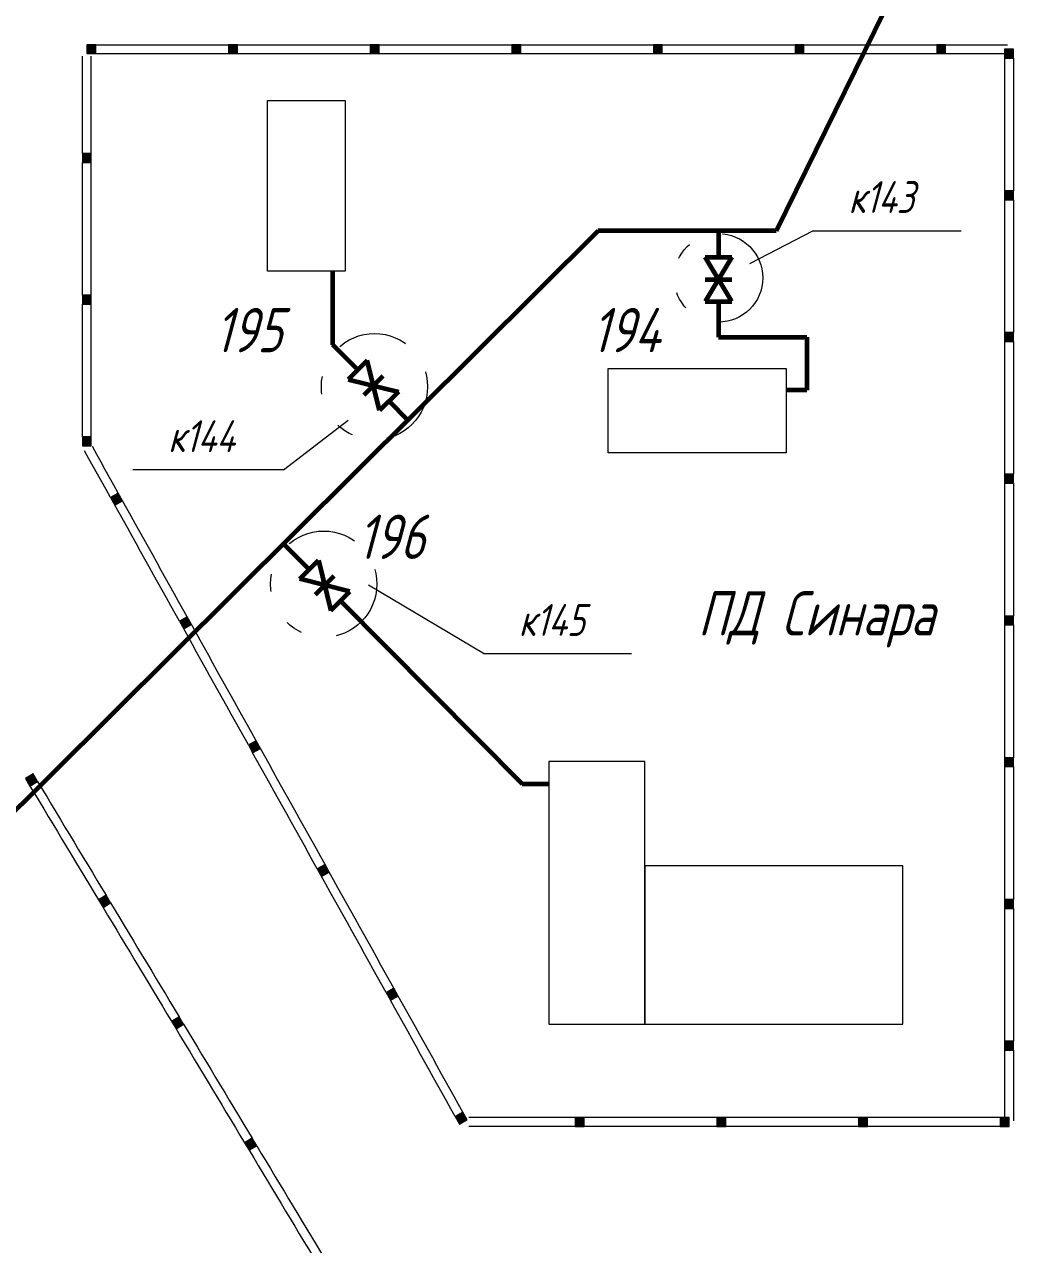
# Model space of a CAD drawing. Header units: millimetres. Extents: x 0 to 841, y 0 to 594.
# Drawn here: x 372 to 428.6, y 151.2 to 220.1 of the extents above; entities that cross this region are included whole.
import ezdxf

# ---------------------------------------------------------------- set-up
doc = ezdxf.new("R2010")
doc.units = ezdxf.units.MM
for name, pattern in [('K5LT32769', [0]), ('K5LT_BASIC', [0]), ('K5LT_CHAIN_LINE_WITH_2_POINTS', [12, 4, -2, 1, -2, 1, -2]), ('K5LT_THIN', [0])]:
    doc.linetypes.add(name, pattern=pattern)
doc.styles.add('KTEXTSTYLE', font='GOST_AU.SHX', dxfattribs={"width": 0.96, "height": 5})

# ---------------------------------------------------------------- blocks, each defined once
blk = doc.blocks.new('U53')
for points in [[(372.719, 177.333), (372.461, 177.761), (372.032, 177.503), (372.29, 177.075)], [(376.844, 170.478), (376.586, 170.906), (376.157, 170.649), (376.415, 170.22)], [(380.968, 163.623), (380.711, 164.052), (380.282, 163.794), (380.54, 163.366)], [(385.093, 156.769), (384.835, 157.197), (384.407, 156.939), (384.665, 156.511)], [(389.218, 149.914), (388.96, 150.343), (388.532, 150.085), (388.79, 149.656)]]:
    blk.add_hatch(color=7).paths.add_polyline_path(points)
at = {"color": 7, "linetype": 'K5LT32769', "lineweight": 18}
for p, q in [((372.461, 177.761), (372.032, 177.503)), ((372.719, 177.333), (372.461, 177.761)), ((372.032, 177.503), (372.29, 177.075)), ((372.29, 177.075), (372.719, 177.333)), ((372.29, 177.075), (372.548, 176.646)), ((372.719, 177.333), (372.976, 176.904)), ((372.548, 176.646), (372.806, 176.218)), ((372.976, 176.904), (373.234, 176.476)), ((373.234, 176.476), (373.492, 176.047)), ((372.806, 176.218), (373.064, 175.79)), ((373.064, 175.79), (373.321, 175.361)), ((373.492, 176.047), (373.75, 175.619)), ((373.321, 175.361), (373.579, 174.933)), ((373.75, 175.619), (374.008, 175.191)), ((374.008, 175.191), (374.265, 174.762)), ((373.579, 174.933), (373.837, 174.504)), ((373.837, 174.504), (374.095, 174.076)), ((374.265, 174.762), (374.523, 174.334)), ((374.523, 174.334), (374.781, 173.905)), ((374.095, 174.076), (374.353, 173.648)), ((374.353, 173.648), (374.61, 173.219)), ((374.781, 173.905), (375.039, 173.477)), ((374.61, 173.219), (374.868, 172.791)), ((375.039, 173.477), (375.297, 173.049)), ((375.297, 173.049), (375.555, 172.62)), ((374.868, 172.791), (375.126, 172.362)), ((375.126, 172.362), (375.384, 171.934)), ((375.555, 172.62), (375.812, 172.192)), ((375.384, 171.934), (375.642, 171.505)), ((375.812, 172.192), (376.07, 171.763)), ((376.07, 171.763), (376.328, 171.335)), ((375.642, 171.505), (375.9, 171.077)), ((375.9, 171.077), (376.157, 170.649)), ((376.586, 170.906), (376.157, 170.649)), ((376.328, 171.335), (376.586, 170.906)), ((376.844, 170.478), (376.586, 170.906)), ((376.157, 170.649), (376.415, 170.22)), ((376.415, 170.22), (376.844, 170.478)), ((376.415, 170.22), (376.673, 169.792)), ((376.844, 170.478), (377.101, 170.05)), ((376.673, 169.792), (376.931, 169.363)), ((377.101, 170.05), (377.359, 169.621)), ((377.359, 169.621), (377.617, 169.193)), ((376.931, 169.363), (377.189, 168.935)), ((377.189, 168.935), (377.446, 168.507)), ((377.617, 169.193), (377.875, 168.764)), ((377.875, 168.764), (378.133, 168.336)), ((377.446, 168.507), (377.704, 168.078)), ((377.704, 168.078), (377.962, 167.65)), ((378.133, 168.336), (378.39, 167.908)), ((377.962, 167.65), (378.22, 167.221)), ((378.39, 167.908), (378.648, 167.479)), ((378.648, 167.479), (378.906, 167.051)), ((378.22, 167.221), (378.478, 166.793)), ((378.478, 166.793), (378.735, 166.365)), ((378.906, 167.051), (379.164, 166.622)), ((378.735, 166.365), (378.993, 165.936)), ((379.164, 166.622), (379.422, 166.194)), ((379.422, 166.194), (379.679, 165.766)), ((378.993, 165.936), (379.251, 165.508)), ((379.251, 165.508), (379.509, 165.079)), ((379.679, 165.766), (379.937, 165.337)), ((379.937, 165.337), (380.195, 164.909)), ((379.509, 165.079), (379.767, 164.651)), ((379.767, 164.651), (380.024, 164.222)), ((380.195, 164.909), (380.453, 164.48)), ((380.024, 164.222), (380.282, 163.794)), ((380.711, 164.052), (380.282, 163.794)), ((380.453, 164.48), (380.711, 164.052)), ((380.968, 163.623), (380.711, 164.052)), ((380.282, 163.794), (380.54, 163.366)), ((380.54, 163.366), (380.968, 163.623)), ((380.54, 163.366), (380.798, 162.937)), ((380.968, 163.623), (381.226, 163.195)), ((380.798, 162.937), (381.056, 162.509)), ((381.226, 163.195), (381.484, 162.767)), ((381.484, 162.767), (381.742, 162.338)), ((381.056, 162.509), (381.313, 162.08)), ((381.313, 162.08), (381.571, 161.652)), ((381.742, 162.338), (382, 161.91)), ((382, 161.91), (382.257, 161.481)), ((381.571, 161.652), (381.829, 161.224)), ((381.829, 161.224), (382.087, 160.795)), ((382.257, 161.481), (382.515, 161.053)), ((382.087, 160.795), (382.345, 160.367)), ((382.515, 161.053), (382.773, 160.625)), ((382.773, 160.625), (383.031, 160.196)), ((382.345, 160.367), (382.602, 159.938)), ((382.602, 159.938), (382.86, 159.51)), ((383.031, 160.196), (383.289, 159.768)), ((382.86, 159.51), (383.118, 159.082)), ((383.289, 159.768), (383.546, 159.339)), ((383.546, 159.339), (383.804, 158.911)), ((383.118, 159.082), (383.376, 158.653)), ((383.376, 158.653), (383.634, 158.225)), ((383.804, 158.911), (384.062, 158.483)), ((384.062, 158.483), (384.32, 158.054)), ((383.634, 158.225), (383.891, 157.796)), ((383.891, 157.796), (384.149, 157.368)), ((384.32, 158.054), (384.578, 157.626)), ((384.149, 157.368), (384.407, 156.939)), ((384.835, 157.197), (384.407, 156.939)), ((384.578, 157.626), (384.835, 157.197)), ((385.093, 156.769), (384.835, 157.197)), ((384.407, 156.939), (384.665, 156.511)), ((384.665, 156.511), (385.093, 156.769)), ((384.665, 156.511), (384.923, 156.083)), ((385.093, 156.769), (385.351, 156.34)), ((384.923, 156.083), (385.18, 155.654)), ((385.351, 156.34), (385.609, 155.912)), ((385.609, 155.912), (385.867, 155.484)), ((385.18, 155.654), (385.438, 155.226)), ((385.438, 155.226), (385.696, 154.797)), ((385.867, 155.484), (386.124, 155.055)), ((386.124, 155.055), (386.382, 154.627)), ((385.696, 154.797), (385.954, 154.369)), ((385.954, 154.369), (386.212, 153.941)), ((386.382, 154.627), (386.64, 154.198)), ((386.212, 153.941), (386.469, 153.512)), ((386.64, 154.198), (386.898, 153.77)), ((386.898, 153.77), (387.156, 153.342)), ((386.469, 153.512), (386.727, 153.084)), ((386.727, 153.084), (386.985, 152.655)), ((387.156, 153.342), (387.413, 152.913)), ((386.985, 152.655), (387.243, 152.227)), ((387.243, 152.227), (387.501, 151.799)), ((387.413, 152.913), (387.671, 152.485)), ((387.671, 152.485), (387.929, 152.056)), ((387.501, 151.799), (387.758, 151.37)), ((387.929, 152.056), (388.187, 151.628)), ((388.187, 151.628), (388.445, 151.199)), ((387.758, 151.37), (388.016, 150.942)), ((388.016, 150.942), (388.274, 150.513)), ((388.445, 151.199), (388.702, 150.771)), ((388.274, 150.513), (388.532, 150.085)), ((388.96, 150.343), (388.532, 150.085)), ((388.702, 150.771), (388.96, 150.343)), ((389.218, 149.914), (388.96, 150.343)), ((388.532, 150.085), (388.79, 149.656)), ((388.79, 149.656), (389.218, 149.914)), ((388.79, 149.656), (389.047, 149.228)), ((389.218, 149.914), (389.476, 149.486)), ((389.476, 149.486), (389.734, 149.057)), ((389.047, 149.228), (389.305, 148.8)), ((389.305, 148.8), (389.563, 148.371)), ((389.734, 149.057), (389.992, 148.629)), ((389.563, 148.371), (389.821, 147.943)), ((389.992, 148.629), (390.249, 148.201)), ((390.249, 148.201), (390.507, 147.772)), ((389.821, 147.943), (390.079, 147.514)), ((390.079, 147.514), (390.337, 147.086)), ((390.507, 147.772), (390.765, 147.344)), ((390.337, 147.086), (390.594, 146.658)), ((390.765, 147.344), (391.023, 146.915)), ((391.023, 146.915), (391.281, 146.487)), ((390.594, 146.658), (390.852, 146.229)), ((390.852, 146.229), (391.11, 145.801)), ((391.281, 146.487), (391.538, 146.059)), ((391.538, 146.059), (391.796, 145.63)), ((391.11, 145.801), (391.368, 145.372)), ((391.368, 145.372), (391.626, 144.944)), ((391.796, 145.63), (392.054, 145.202)), ((391.626, 144.944), (391.883, 144.515)), ((392.054, 145.202), (392.312, 144.773)), ((392.312, 144.773), (392.57, 144.345)), ((391.883, 144.515), (392.141, 144.087))]:
    blk.add_line(p, q, dxfattribs=at)
blk = doc.blocks.new('U77')
for points in [[(377.517, 193.178), (377.274, 193.615), (376.837, 193.371), (377.081, 192.934)], [(381.41, 186.189), (381.167, 186.625), (380.73, 186.382), (380.973, 185.945)], [(385.302, 179.199), (385.059, 179.636), (384.622, 179.393), (384.866, 178.956)], [(389.195, 172.21), (388.952, 172.647), (388.515, 172.404), (388.758, 171.967)], [(393.087, 165.221), (392.844, 165.658), (392.407, 165.415), (392.651, 164.978)], [(396.98, 158.232), (396.737, 158.669), (396.3, 158.425), (396.543, 157.989)]]:
    blk.add_hatch(color=7).paths.add_polyline_path(points)
at = {"color": 7, "linetype": 'K5LT32769', "lineweight": 18}
for p, q in [((375.621, 195.555), (375.378, 195.992)), ((376.058, 195.799), (375.814, 196.235)), ((376.301, 195.362), (376.058, 195.799)), ((375.864, 195.119), (375.621, 195.555)), ((376.107, 194.682), (375.864, 195.119)), ((376.544, 194.925), (376.301, 195.362)), ((376.351, 194.245), (376.107, 194.682)), ((376.594, 193.808), (376.351, 194.245)), ((376.788, 194.488), (376.544, 194.925)), ((377.031, 194.051), (376.788, 194.488)), ((376.837, 193.371), (376.594, 193.808)), ((377.274, 193.615), (376.837, 193.371)), ((377.274, 193.615), (377.031, 194.051)), ((377.517, 193.178), (377.274, 193.615)), ((376.837, 193.371), (377.081, 192.934)), ((377.081, 192.934), (377.517, 193.178)), ((377.324, 192.498), (377.081, 192.934)), ((377.761, 192.741), (377.517, 193.178)), ((377.567, 192.061), (377.324, 192.498)), ((378.004, 192.304), (377.761, 192.741)), ((378.247, 191.867), (378.004, 192.304)), ((377.81, 191.624), (377.567, 192.061)), ((378.054, 191.187), (377.81, 191.624)), ((378.491, 191.43), (378.247, 191.867)), ((378.297, 190.75), (378.054, 191.187)), ((378.734, 190.994), (378.491, 191.43)), ((378.977, 190.557), (378.734, 190.994)), ((378.54, 190.314), (378.297, 190.75)), ((378.784, 189.877), (378.54, 190.314)), ((379.22, 190.12), (378.977, 190.557)), ((379.464, 189.683), (379.22, 190.12)), ((379.027, 189.44), (378.784, 189.877)), ((379.27, 189.003), (379.027, 189.44)), ((379.707, 189.246), (379.464, 189.683)), ((379.513, 188.566), (379.27, 189.003)), ((379.95, 188.81), (379.707, 189.246)), ((380.193, 188.373), (379.95, 188.81)), ((379.757, 188.129), (379.513, 188.566)), ((380, 187.693), (379.757, 188.129)), ((380.437, 187.936), (380.193, 188.373)), ((380.243, 187.256), (380, 187.693)), ((380.68, 187.499), (380.437, 187.936)), ((380.923, 187.062), (380.68, 187.499)), ((380.487, 186.819), (380.243, 187.256)), ((380.73, 186.382), (380.487, 186.819)), ((381.167, 186.625), (380.923, 187.062)), ((381.167, 186.625), (380.73, 186.382)), ((380.73, 186.382), (380.973, 185.945)), ((380.973, 185.945), (381.41, 186.189)), ((381.41, 186.189), (381.167, 186.625)), ((381.653, 185.752), (381.41, 186.189)), ((381.216, 185.508), (380.973, 185.945)), ((381.46, 185.072), (381.216, 185.508)), ((381.896, 185.315), (381.653, 185.752)), ((382.14, 184.878), (381.896, 185.315)), ((381.703, 184.635), (381.46, 185.072)), ((381.946, 184.198), (381.703, 184.635)), ((382.383, 184.441), (382.14, 184.878)), ((382.189, 183.761), (381.946, 184.198)), ((382.626, 184.004), (382.383, 184.441)), ((382.87, 183.568), (382.626, 184.004)), ((382.433, 183.324), (382.189, 183.761)), ((382.676, 182.888), (382.433, 183.324)), ((383.113, 183.131), (382.87, 183.568)), ((382.919, 182.451), (382.676, 182.888)), ((383.356, 182.694), (383.113, 183.131)), ((383.599, 182.257), (383.356, 182.694)), ((383.163, 182.014), (382.919, 182.451)), ((383.406, 181.577), (383.163, 182.014)), ((383.843, 181.82), (383.599, 182.257)), ((383.649, 181.14), (383.406, 181.577)), ((384.086, 181.384), (383.843, 181.82)), ((384.329, 180.947), (384.086, 181.384)), ((383.892, 180.703), (383.649, 181.14)), ((384.136, 180.267), (383.892, 180.703)), ((384.573, 180.51), (384.329, 180.947)), ((384.816, 180.073), (384.573, 180.51)), ((384.379, 179.83), (384.136, 180.267)), ((384.622, 179.393), (384.379, 179.83)), ((385.059, 179.636), (384.816, 180.073)), ((385.059, 179.636), (384.622, 179.393)), ((384.622, 179.393), (384.866, 178.956)), ((384.866, 178.956), (385.302, 179.199)), ((385.302, 179.199), (385.059, 179.636)), ((385.546, 178.763), (385.302, 179.199)), ((385.109, 178.519), (384.866, 178.956)), ((385.352, 178.082), (385.109, 178.519)), ((385.789, 178.326), (385.546, 178.763)), ((385.595, 177.646), (385.352, 178.082)), ((386.032, 177.889), (385.789, 178.326)), ((386.276, 177.452), (386.032, 177.889)), ((385.839, 177.209), (385.595, 177.646)), ((386.082, 176.772), (385.839, 177.209)), ((386.519, 177.015), (386.276, 177.452)), ((386.325, 176.335), (386.082, 176.772)), ((386.569, 175.898), (386.325, 176.335)), ((386.762, 176.578), (386.519, 177.015)), ((387.005, 176.142), (386.762, 176.578)), ((386.812, 175.462), (386.569, 175.898)), ((387.249, 175.705), (387.005, 176.142)), ((387.492, 175.268), (387.249, 175.705)), ((387.055, 175.025), (386.812, 175.462)), ((387.298, 174.588), (387.055, 175.025)), ((387.735, 174.831), (387.492, 175.268)), ((387.542, 174.151), (387.298, 174.588)), ((387.979, 174.394), (387.735, 174.831)), ((388.222, 173.958), (387.979, 174.394)), ((387.785, 173.714), (387.542, 174.151)), ((388.028, 173.277), (387.785, 173.714)), ((388.465, 173.521), (388.222, 173.958)), ((388.272, 172.841), (388.028, 173.277)), ((388.708, 173.084), (388.465, 173.521)), ((388.952, 172.647), (388.708, 173.084)), ((388.515, 172.404), (388.272, 172.841)), ((388.952, 172.647), (388.515, 172.404)), ((388.515, 172.404), (388.758, 171.967)), ((388.758, 171.967), (389.195, 172.21)), ((389.195, 172.21), (388.952, 172.647)), ((389.438, 171.773), (389.195, 172.21)), ((389.001, 171.53), (388.758, 171.967)), ((389.245, 171.093), (389.001, 171.53)), ((389.682, 171.337), (389.438, 171.773)), ((389.488, 170.657), (389.245, 171.093)), ((389.925, 170.9), (389.682, 171.337)), ((390.168, 170.463), (389.925, 170.9)), ((389.731, 170.22), (389.488, 170.657)), ((389.975, 169.783), (389.731, 170.22)), ((390.411, 170.026), (390.168, 170.463)), ((390.218, 169.346), (389.975, 169.783)), ((390.655, 169.589), (390.411, 170.026)), ((390.898, 169.153), (390.655, 169.589)), ((390.461, 168.909), (390.218, 169.346)), ((390.704, 168.472), (390.461, 168.909)), ((391.141, 168.716), (390.898, 169.153)), ((390.948, 168.036), (390.704, 168.472)), ((391.384, 168.279), (391.141, 168.716)), ((391.628, 167.842), (391.384, 168.279)), ((391.191, 167.599), (390.948, 168.036)), ((391.434, 167.162), (391.191, 167.599)), ((391.871, 167.405), (391.628, 167.842)), ((392.114, 166.968), (391.871, 167.405)), ((391.678, 166.725), (391.434, 167.162)), ((391.921, 166.288), (391.678, 166.725)), ((392.358, 166.532), (392.114, 166.968)), ((392.164, 165.851), (391.921, 166.288)), ((392.601, 166.095), (392.358, 166.532)), ((392.844, 165.658), (392.601, 166.095)), ((392.407, 165.415), (392.164, 165.851)), ((392.844, 165.658), (392.407, 165.415)), ((392.407, 165.415), (392.651, 164.978)), ((393.087, 165.221), (392.844, 165.658)), ((392.651, 164.978), (393.087, 165.221)), ((392.894, 164.541), (392.651, 164.978)), ((393.331, 164.784), (393.087, 165.221)), ((393.574, 164.347), (393.331, 164.784)), ((393.137, 164.104), (392.894, 164.541)), ((393.38, 163.667), (393.137, 164.104)), ((393.817, 163.911), (393.574, 164.347)), ((393.624, 163.231), (393.38, 163.667)), ((394.061, 163.474), (393.817, 163.911)), ((394.304, 163.037), (394.061, 163.474)), ((393.867, 162.794), (393.624, 163.231)), ((394.11, 162.357), (393.867, 162.794)), ((394.547, 162.6), (394.304, 163.037)), ((394.79, 162.163), (394.547, 162.6)), ((394.354, 161.92), (394.11, 162.357)), ((394.597, 161.483), (394.354, 161.92)), ((395.034, 161.727), (394.79, 162.163)), ((394.84, 161.046), (394.597, 161.483)), ((395.277, 161.29), (395.034, 161.727)), ((395.52, 160.853), (395.277, 161.29)), ((395.083, 160.61), (394.84, 161.046)), ((395.327, 160.173), (395.083, 160.61)), ((395.764, 160.416), (395.52, 160.853)), ((395.57, 159.736), (395.327, 160.173)), ((396.007, 159.979), (395.764, 160.416)), ((396.25, 159.542), (396.007, 159.979)), ((395.813, 159.299), (395.57, 159.736)), ((396.057, 158.862), (395.813, 159.299)), ((396.493, 159.106), (396.25, 159.542)), ((396.3, 158.425), (396.057, 158.862)), ((396.737, 158.669), (396.3, 158.425)), ((396.737, 158.669), (396.493, 159.106)), ((396.98, 158.232), (396.737, 158.669)), ((396.3, 158.425), (396.543, 157.989)), ((396.543, 157.989), (396.98, 158.232))]:
    blk.add_line(p, q, dxfattribs=at)
blk = doc.blocks.new('U78')
for points in [[(375.753, 212.281), (375.753, 212.781), (375.253, 212.781), (375.253, 212.281)], [(375.753, 204.281), (375.753, 204.781), (375.253, 204.781), (375.253, 204.281)], [(375.753, 196.281), (375.753, 196.781), (375.253, 196.781), (375.253, 196.281)]]:
    blk.add_hatch(color=7).paths.add_polyline_path(points)
at = {"color": 7, "linetype": 'K5LT32769', "lineweight": 18}
for p, q in [((375.253, 217.781), (375.253, 218.281)), ((375.253, 217.281), (375.253, 217.781)), ((375.753, 217.781), (375.753, 218.281)), ((375.753, 217.281), (375.753, 217.781)), ((375.253, 216.781), (375.253, 217.281)), ((375.753, 216.781), (375.753, 217.281)), ((375.253, 216.281), (375.253, 216.781)), ((375.753, 216.281), (375.753, 216.781)), ((375.253, 215.781), (375.253, 216.281)), ((375.253, 215.281), (375.253, 215.781)), ((375.753, 215.781), (375.753, 216.281)), ((375.753, 215.281), (375.753, 215.781)), ((375.253, 214.781), (375.253, 215.281)), ((375.753, 214.781), (375.753, 215.281)), ((375.253, 214.281), (375.253, 214.781)), ((375.253, 213.781), (375.253, 214.281)), ((375.753, 214.281), (375.753, 214.781)), ((375.753, 213.781), (375.753, 214.281)), ((375.253, 213.281), (375.253, 213.781)), ((375.753, 213.281), (375.753, 213.781)), ((375.253, 212.781), (375.253, 213.281)), ((375.753, 212.781), (375.753, 213.281)), ((375.753, 212.781), (375.253, 212.781)), ((375.253, 212.781), (375.253, 212.281)), ((375.253, 211.781), (375.253, 212.281)), ((375.253, 212.281), (375.753, 212.281)), ((375.753, 212.281), (375.753, 212.781)), ((375.753, 211.781), (375.753, 212.281)), ((375.253, 211.281), (375.253, 211.781)), ((375.753, 211.281), (375.753, 211.781)), ((375.253, 210.781), (375.253, 211.281)), ((375.253, 210.281), (375.253, 210.781)), ((375.753, 210.781), (375.753, 211.281)), ((375.753, 210.281), (375.753, 210.781)), ((375.253, 209.781), (375.253, 210.281)), ((375.753, 209.781), (375.753, 210.281)), ((375.253, 209.281), (375.253, 209.781)), ((375.753, 209.281), (375.753, 209.781)), ((375.253, 208.781), (375.253, 209.281)), ((375.253, 208.281), (375.253, 208.781)), ((375.753, 208.781), (375.753, 209.281)), ((375.753, 208.281), (375.753, 208.781)), ((375.253, 207.781), (375.253, 208.281)), ((375.753, 207.781), (375.753, 208.281)), ((375.253, 207.281), (375.253, 207.781)), ((375.753, 207.281), (375.753, 207.781)), ((375.253, 206.781), (375.253, 207.281)), ((375.253, 206.281), (375.253, 206.781)), ((375.753, 206.781), (375.753, 207.281)), ((375.753, 206.281), (375.753, 206.781)), ((375.253, 205.781), (375.253, 206.281)), ((375.753, 205.781), (375.753, 206.281)), ((375.253, 205.281), (375.253, 205.781)), ((375.253, 204.781), (375.253, 205.281)), ((375.753, 205.281), (375.753, 205.781)), ((375.753, 204.781), (375.753, 205.281)), ((375.753, 204.781), (375.253, 204.781)), ((375.253, 204.781), (375.253, 204.281)), ((375.753, 204.281), (375.753, 204.781)), ((375.253, 203.781), (375.253, 204.281)), ((375.253, 204.281), (375.753, 204.281)), ((375.753, 203.781), (375.753, 204.281)), ((375.253, 203.281), (375.253, 203.781)), ((375.253, 202.781), (375.253, 203.281)), ((375.753, 203.281), (375.753, 203.781)), ((375.753, 202.781), (375.753, 203.281)), ((375.253, 202.281), (375.253, 202.781)), ((375.753, 202.281), (375.753, 202.781)), ((375.253, 201.781), (375.253, 202.281)), ((375.753, 201.781), (375.753, 202.281)), ((375.253, 201.281), (375.253, 201.781)), ((375.253, 200.781), (375.253, 201.281)), ((375.753, 201.281), (375.753, 201.781)), ((375.753, 200.781), (375.753, 201.281)), ((375.253, 200.281), (375.253, 200.781)), ((375.753, 200.281), (375.753, 200.781)), ((375.253, 199.781), (375.253, 200.281)), ((375.253, 199.281), (375.253, 199.781)), ((375.753, 199.781), (375.753, 200.281)), ((375.753, 199.281), (375.753, 199.781)), ((375.253, 198.781), (375.253, 199.281)), ((375.753, 198.781), (375.753, 199.281)), ((375.253, 198.281), (375.253, 198.781)), ((375.753, 198.281), (375.753, 198.781)), ((375.253, 197.781), (375.253, 198.281)), ((375.253, 197.281), (375.253, 197.781)), ((375.753, 197.781), (375.753, 198.281)), ((375.753, 197.281), (375.753, 197.781)), ((375.253, 196.781), (375.253, 197.281)), ((375.753, 196.781), (375.753, 197.281)), ((375.753, 196.781), (375.253, 196.781)), ((375.253, 196.781), (375.253, 196.281)), ((375.753, 196.281), (375.753, 196.781)), ((375.253, 196.281), (375.753, 196.281))]:
    blk.add_line(p, q, dxfattribs=at)
blk = doc.blocks.new('U79')
for points in [[(376.003, 218.421), (376.003, 218.921), (375.503, 218.921), (375.503, 218.421)], [(384.003, 218.421), (384.003, 218.921), (383.503, 218.921), (383.503, 218.421)], [(392.003, 218.421), (392.003, 218.921), (391.503, 218.921), (391.503, 218.421)], [(400.003, 218.421), (400.003, 218.921), (399.503, 218.921), (399.503, 218.421)], [(408.003, 218.421), (408.003, 218.921), (407.503, 218.921), (407.503, 218.421)], [(416.003, 218.421), (416.003, 218.921), (415.503, 218.921), (415.503, 218.421)], [(424.003, 218.421), (424.003, 218.921), (423.503, 218.921), (423.503, 218.421)]]:
    blk.add_hatch(color=7).paths.add_polyline_path(points)
at = {"color": 7, "linetype": 'K5LT32769', "lineweight": 18}
for p, q in [((376.003, 218.921), (375.503, 218.921)), ((375.503, 218.921), (375.503, 218.421)), ((375.503, 218.421), (376.003, 218.421)), ((376.003, 218.421), (376.003, 218.921)), ((376.003, 218.921), (376.503, 218.921)), ((376.003, 218.421), (376.503, 218.421)), ((376.503, 218.921), (377.003, 218.921)), ((376.503, 218.421), (377.003, 218.421)), ((377.003, 218.921), (377.503, 218.921)), ((377.003, 218.421), (377.503, 218.421)), ((377.503, 218.921), (378.003, 218.921)), ((377.503, 218.421), (378.003, 218.421)), ((378.003, 218.921), (378.503, 218.921)), ((378.003, 218.421), (378.503, 218.421)), ((378.503, 218.921), (379.003, 218.921)), ((378.503, 218.421), (379.003, 218.421)), ((379.003, 218.921), (379.503, 218.921)), ((379.003, 218.421), (379.503, 218.421)), ((379.503, 218.921), (380.003, 218.921)), ((379.503, 218.421), (380.003, 218.421)), ((380.003, 218.921), (380.503, 218.921)), ((380.003, 218.421), (380.503, 218.421)), ((380.503, 218.921), (381.003, 218.921)), ((380.503, 218.421), (381.003, 218.421)), ((381.003, 218.921), (381.503, 218.921)), ((381.003, 218.421), (381.503, 218.421)), ((381.503, 218.921), (382.003, 218.921)), ((381.503, 218.421), (382.003, 218.421)), ((382.003, 218.921), (382.503, 218.921)), ((382.003, 218.421), (382.503, 218.421)), ((382.503, 218.921), (383.003, 218.921)), ((382.503, 218.421), (383.003, 218.421)), ((383.003, 218.921), (383.503, 218.921)), ((383.003, 218.421), (383.503, 218.421)), ((384.003, 218.921), (383.503, 218.921)), ((383.503, 218.921), (383.503, 218.421)), ((383.503, 218.421), (384.003, 218.421)), ((384.003, 218.421), (384.003, 218.921)), ((384.003, 218.921), (384.503, 218.921)), ((384.003, 218.421), (384.503, 218.421)), ((384.503, 218.921), (385.003, 218.921)), ((384.503, 218.421), (385.003, 218.421)), ((385.003, 218.921), (385.503, 218.921)), ((385.003, 218.421), (385.503, 218.421)), ((385.503, 218.921), (386.003, 218.921)), ((385.503, 218.421), (386.003, 218.421)), ((386.003, 218.921), (386.503, 218.921)), ((386.003, 218.421), (386.503, 218.421)), ((386.503, 218.921), (387.003, 218.921)), ((386.503, 218.421), (387.003, 218.421)), ((387.003, 218.921), (387.503, 218.921)), ((387.003, 218.421), (387.503, 218.421)), ((387.503, 218.921), (388.003, 218.921)), ((387.503, 218.421), (388.003, 218.421)), ((388.003, 218.921), (388.503, 218.921)), ((388.003, 218.421), (388.503, 218.421)), ((388.503, 218.921), (389.003, 218.921)), ((388.503, 218.421), (389.003, 218.421)), ((389.003, 218.921), (389.503, 218.921)), ((389.003, 218.421), (389.503, 218.421)), ((389.503, 218.921), (390.003, 218.921)), ((389.503, 218.421), (390.003, 218.421)), ((390.003, 218.921), (390.503, 218.921)), ((390.003, 218.421), (390.503, 218.421)), ((390.503, 218.921), (391.003, 218.921)), ((390.503, 218.421), (391.003, 218.421)), ((391.003, 218.921), (391.503, 218.921)), ((391.003, 218.421), (391.503, 218.421)), ((392.003, 218.921), (391.503, 218.921)), ((391.503, 218.921), (391.503, 218.421)), ((391.503, 218.421), (392.003, 218.421)), ((392.003, 218.421), (392.003, 218.921)), ((392.003, 218.921), (392.503, 218.921)), ((392.003, 218.421), (392.503, 218.421)), ((392.503, 218.921), (393.003, 218.921)), ((392.503, 218.421), (393.003, 218.421)), ((393.003, 218.921), (393.503, 218.921)), ((393.003, 218.421), (393.503, 218.421)), ((393.503, 218.921), (394.003, 218.921)), ((393.503, 218.421), (394.003, 218.421)), ((394.003, 218.921), (394.503, 218.921)), ((394.003, 218.421), (394.503, 218.421)), ((394.503, 218.921), (395.003, 218.921)), ((394.503, 218.421), (395.003, 218.421)), ((395.003, 218.921), (395.503, 218.921)), ((395.003, 218.421), (395.503, 218.421)), ((395.503, 218.921), (396.003, 218.921)), ((395.503, 218.421), (396.003, 218.421)), ((396.003, 218.921), (396.503, 218.921)), ((396.003, 218.421), (396.503, 218.421)), ((396.503, 218.921), (397.003, 218.921)), ((396.503, 218.421), (397.003, 218.421)), ((397.003, 218.921), (397.503, 218.921)), ((397.003, 218.421), (397.503, 218.421)), ((397.503, 218.921), (398.003, 218.921)), ((397.503, 218.421), (398.003, 218.421)), ((398.003, 218.921), (398.503, 218.921)), ((398.003, 218.421), (398.503, 218.421)), ((398.503, 218.921), (399.003, 218.921)), ((398.503, 218.421), (399.003, 218.421)), ((399.003, 218.921), (399.503, 218.921)), ((399.003, 218.421), (399.503, 218.421)), ((400.003, 218.921), (399.503, 218.921)), ((399.503, 218.921), (399.503, 218.421)), ((399.503, 218.421), (400.003, 218.421)), ((400.003, 218.421), (400.003, 218.921)), ((400.003, 218.921), (400.503, 218.921)), ((400.003, 218.421), (400.503, 218.421)), ((400.503, 218.921), (401.003, 218.921)), ((400.503, 218.421), (401.003, 218.421)), ((401.003, 218.921), (401.503, 218.921)), ((401.003, 218.421), (401.503, 218.421)), ((401.503, 218.921), (402.003, 218.921)), ((401.503, 218.421), (402.003, 218.421)), ((402.003, 218.921), (402.503, 218.921)), ((402.003, 218.421), (402.503, 218.421)), ((402.503, 218.921), (403.003, 218.921)), ((402.503, 218.421), (403.003, 218.421)), ((403.003, 218.921), (403.503, 218.921)), ((403.003, 218.421), (403.503, 218.421)), ((403.503, 218.921), (404.003, 218.921)), ((403.503, 218.421), (404.003, 218.421)), ((404.003, 218.921), (404.503, 218.921)), ((404.003, 218.421), (404.503, 218.421)), ((404.503, 218.921), (405.003, 218.921)), ((404.503, 218.421), (405.003, 218.421)), ((405.003, 218.921), (405.503, 218.921)), ((405.003, 218.421), (405.503, 218.421)), ((405.503, 218.921), (406.003, 218.921)), ((405.503, 218.421), (406.003, 218.421)), ((406.003, 218.921), (406.503, 218.921)), ((406.003, 218.421), (406.503, 218.421)), ((406.503, 218.921), (407.003, 218.921)), ((406.503, 218.421), (407.003, 218.421)), ((407.003, 218.921), (407.503, 218.921)), ((407.003, 218.421), (407.503, 218.421)), ((408.003, 218.921), (407.503, 218.921)), ((407.503, 218.921), (407.503, 218.421)), ((407.503, 218.421), (408.003, 218.421)), ((408.003, 218.421), (408.003, 218.921)), ((408.003, 218.921), (408.503, 218.921)), ((408.003, 218.421), (408.503, 218.421)), ((408.503, 218.921), (409.003, 218.921)), ((408.503, 218.421), (409.003, 218.421)), ((409.003, 218.921), (409.503, 218.921)), ((409.003, 218.421), (409.503, 218.421)), ((409.503, 218.921), (410.003, 218.921)), ((409.503, 218.421), (410.003, 218.421)), ((410.003, 218.921), (410.503, 218.921)), ((410.003, 218.421), (410.503, 218.421)), ((410.503, 218.921), (411.003, 218.921)), ((410.503, 218.421), (411.003, 218.421)), ((411.003, 218.921), (411.503, 218.921)), ((411.003, 218.421), (411.503, 218.421)), ((411.503, 218.921), (412.003, 218.921)), ((411.503, 218.421), (412.003, 218.421)), ((412.003, 218.921), (412.503, 218.921)), ((412.003, 218.421), (412.503, 218.421)), ((412.503, 218.921), (413.003, 218.921)), ((412.503, 218.421), (413.003, 218.421)), ((413.003, 218.921), (413.503, 218.921)), ((413.003, 218.421), (413.503, 218.421)), ((413.503, 218.921), (414.003, 218.921)), ((413.503, 218.421), (414.003, 218.421)), ((414.003, 218.921), (414.503, 218.921)), ((414.003, 218.421), (414.503, 218.421)), ((414.503, 218.921), (415.003, 218.921)), ((414.503, 218.421), (415.003, 218.421)), ((415.003, 218.921), (415.503, 218.921)), ((415.003, 218.421), (415.503, 218.421)), ((416.003, 218.921), (415.503, 218.921)), ((415.503, 218.921), (415.503, 218.421)), ((415.503, 218.421), (416.003, 218.421)), ((416.003, 218.421), (416.003, 218.921)), ((416.003, 218.921), (416.503, 218.921)), ((416.003, 218.421), (416.503, 218.421)), ((416.503, 218.921), (417.003, 218.921)), ((416.503, 218.421), (417.003, 218.421)), ((417.003, 218.921), (417.503, 218.921)), ((417.003, 218.421), (417.503, 218.421)), ((417.503, 218.921), (418.003, 218.921)), ((417.503, 218.421), (418.003, 218.421)), ((418.003, 218.921), (418.503, 218.921)), ((418.003, 218.421), (418.503, 218.421)), ((418.503, 218.921), (419.003, 218.921)), ((418.503, 218.421), (419.003, 218.421)), ((419.003, 218.921), (419.503, 218.921)), ((419.003, 218.421), (419.503, 218.421)), ((419.503, 218.921), (420.003, 218.921)), ((419.503, 218.421), (420.003, 218.421)), ((420.003, 218.921), (420.503, 218.921)), ((420.003, 218.421), (420.503, 218.421)), ((420.503, 218.921), (421.003, 218.921)), ((420.503, 218.421), (421.003, 218.421)), ((421.003, 218.921), (421.503, 218.921)), ((421.003, 218.421), (421.503, 218.421)), ((421.503, 218.921), (422.003, 218.921)), ((421.503, 218.421), (422.003, 218.421)), ((422.003, 218.921), (422.503, 218.921)), ((422.003, 218.421), (422.503, 218.421)), ((422.503, 218.921), (423.003, 218.921)), ((422.503, 218.421), (423.003, 218.421)), ((423.003, 218.921), (423.503, 218.921)), ((423.003, 218.421), (423.503, 218.421)), ((424.003, 218.921), (423.503, 218.921)), ((423.503, 218.921), (423.503, 218.421)), ((423.503, 218.421), (424.003, 218.421)), ((424.003, 218.421), (424.003, 218.921)), ((424.003, 218.921), (424.503, 218.921)), ((424.003, 218.421), (424.503, 218.421)), ((424.503, 218.921), (425.003, 218.921)), ((424.503, 218.421), (425.003, 218.421)), ((425.003, 218.921), (425.503, 218.921)), ((425.003, 218.421), (425.503, 218.421)), ((425.503, 218.921), (426.003, 218.921)), ((425.503, 218.421), (426.003, 218.421)), ((426.003, 218.921), (426.503, 218.921)), ((426.003, 218.421), (426.503, 218.421)), ((426.503, 218.921), (427.003, 218.921)), ((426.503, 218.421), (427.003, 218.421)), ((427.003, 218.921), (427.503, 218.921)), ((427.003, 218.421), (427.503, 218.421))]:
    blk.add_line(p, q, dxfattribs=at)
blk = doc.blocks.new('U80')
for points in [[(427.834, 218.171), (427.834, 218.671), (427.334, 218.671), (427.334, 218.171)], [(427.834, 210.171), (427.834, 210.671), (427.334, 210.671), (427.334, 210.171)], [(427.834, 202.171), (427.834, 202.671), (427.334, 202.671), (427.334, 202.171)], [(427.834, 194.171), (427.834, 194.671), (427.334, 194.671), (427.334, 194.171)], [(427.834, 186.171), (427.834, 186.671), (427.334, 186.671), (427.334, 186.171)], [(427.834, 178.171), (427.834, 178.671), (427.334, 178.671), (427.334, 178.171)], [(427.834, 170.171), (427.834, 170.671), (427.334, 170.671), (427.334, 170.171)], [(427.834, 162.171), (427.834, 162.671), (427.334, 162.671), (427.334, 162.171)]]:
    blk.add_hatch(color=7).paths.add_polyline_path(points)
at = {"color": 7, "linetype": 'K5LT32769', "lineweight": 18}
for p, q in [((427.334, 218.671), (427.334, 218.171)), ((427.834, 218.671), (427.334, 218.671)), ((427.834, 218.171), (427.834, 218.671)), ((427.334, 218.171), (427.834, 218.171)), ((427.334, 218.171), (427.334, 217.671)), ((427.334, 217.671), (427.334, 217.171)), ((427.834, 218.171), (427.834, 217.671)), ((427.834, 217.671), (427.834, 217.171)), ((427.334, 217.171), (427.334, 216.671)), ((427.834, 217.171), (427.834, 216.671)), ((427.334, 216.671), (427.334, 216.171)), ((427.834, 216.671), (427.834, 216.171)), ((427.334, 216.171), (427.334, 215.671)), ((427.334, 215.671), (427.334, 215.171)), ((427.834, 216.171), (427.834, 215.671)), ((427.834, 215.671), (427.834, 215.171)), ((427.334, 215.171), (427.334, 214.671)), ((427.834, 215.171), (427.834, 214.671)), ((427.334, 214.671), (427.334, 214.171)), ((427.834, 214.671), (427.834, 214.171)), ((427.334, 214.171), (427.334, 213.671)), ((427.334, 213.671), (427.334, 213.171)), ((427.834, 214.171), (427.834, 213.671)), ((427.834, 213.671), (427.834, 213.171)), ((427.334, 213.171), (427.334, 212.671)), ((427.834, 213.171), (427.834, 212.671)), ((427.334, 212.671), (427.334, 212.171)), ((427.334, 212.171), (427.334, 211.671)), ((427.834, 212.671), (427.834, 212.171)), ((427.834, 212.171), (427.834, 211.671)), ((427.334, 211.671), (427.334, 211.171)), ((427.834, 211.671), (427.834, 211.171)), ((427.334, 211.171), (427.334, 210.671)), ((427.834, 211.171), (427.834, 210.671)), ((427.334, 210.671), (427.334, 210.171)), ((427.834, 210.671), (427.334, 210.671)), ((427.334, 210.171), (427.834, 210.171)), ((427.334, 210.171), (427.334, 209.671)), ((427.834, 210.171), (427.834, 210.671)), ((427.834, 210.171), (427.834, 209.671)), ((427.334, 209.671), (427.334, 209.171)), ((427.834, 209.671), (427.834, 209.171)), ((427.334, 209.171), (427.334, 208.671)), ((427.834, 209.171), (427.834, 208.671)), ((427.334, 208.671), (427.334, 208.171)), ((427.334, 208.171), (427.334, 207.671)), ((427.834, 208.671), (427.834, 208.171)), ((427.834, 208.171), (427.834, 207.671)), ((427.334, 207.671), (427.334, 207.171)), ((427.834, 207.671), (427.834, 207.171)), ((427.334, 207.171), (427.334, 206.671)), ((427.334, 206.671), (427.334, 206.171)), ((427.834, 207.171), (427.834, 206.671)), ((427.834, 206.671), (427.834, 206.171)), ((427.334, 206.171), (427.334, 205.671)), ((427.834, 206.171), (427.834, 205.671)), ((427.334, 205.671), (427.334, 205.171)), ((427.834, 205.671), (427.834, 205.171)), ((427.334, 205.171), (427.334, 204.671)), ((427.334, 204.671), (427.334, 204.171)), ((427.834, 205.171), (427.834, 204.671)), ((427.834, 204.671), (427.834, 204.171)), ((427.334, 204.171), (427.334, 203.671)), ((427.834, 204.171), (427.834, 203.671)), ((427.334, 203.671), (427.334, 203.171)), ((427.834, 203.671), (427.834, 203.171)), ((427.334, 203.171), (427.334, 202.671)), ((427.334, 202.671), (427.334, 202.171)), ((427.834, 202.671), (427.334, 202.671)), ((427.834, 203.171), (427.834, 202.671)), ((427.834, 202.171), (427.834, 202.671)), ((427.334, 202.171), (427.834, 202.171)), ((427.334, 202.171), (427.334, 201.671)), ((427.834, 202.171), (427.834, 201.671)), ((427.334, 201.671), (427.334, 201.171)), ((427.334, 201.171), (427.334, 200.671)), ((427.834, 201.671), (427.834, 201.171)), ((427.834, 201.171), (427.834, 200.671)), ((427.334, 200.671), (427.334, 200.171)), ((427.834, 200.671), (427.834, 200.171)), ((427.334, 200.171), (427.334, 199.671)), ((427.834, 200.171), (427.834, 199.671)), ((427.334, 199.671), (427.334, 199.171)), ((427.334, 199.171), (427.334, 198.671)), ((427.834, 199.671), (427.834, 199.171)), ((427.834, 199.171), (427.834, 198.671)), ((427.334, 198.671), (427.334, 198.171)), ((427.834, 198.671), (427.834, 198.171)), ((427.334, 198.171), (427.334, 197.671)), ((427.834, 198.171), (427.834, 197.671)), ((427.334, 197.671), (427.334, 197.171)), ((427.334, 197.171), (427.334, 196.671)), ((427.834, 197.671), (427.834, 197.171)), ((427.834, 197.171), (427.834, 196.671)), ((427.334, 196.671), (427.334, 196.171)), ((427.834, 196.671), (427.834, 196.171)), ((427.334, 196.171), (427.334, 195.671)), ((427.334, 195.671), (427.334, 195.171)), ((427.834, 196.171), (427.834, 195.671)), ((427.834, 195.671), (427.834, 195.171)), ((427.334, 195.171), (427.334, 194.671)), ((427.834, 195.171), (427.834, 194.671)), ((427.334, 194.671), (427.334, 194.171)), ((427.834, 194.671), (427.334, 194.671)), ((427.834, 194.171), (427.834, 194.671)), ((427.334, 194.171), (427.834, 194.171)), ((427.334, 194.171), (427.334, 193.671)), ((427.334, 193.671), (427.334, 193.171)), ((427.834, 194.171), (427.834, 193.671)), ((427.834, 193.671), (427.834, 193.171)), ((427.334, 193.171), (427.334, 192.671)), ((427.834, 193.171), (427.834, 192.671)), ((427.334, 192.671), (427.334, 192.171)), ((427.834, 192.671), (427.834, 192.171)), ((427.334, 192.171), (427.334, 191.671)), ((427.334, 191.671), (427.334, 191.171)), ((427.834, 192.171), (427.834, 191.671)), ((427.834, 191.671), (427.834, 191.171)), ((427.334, 191.171), (427.334, 190.671)), ((427.834, 191.171), (427.834, 190.671)), ((427.334, 190.671), (427.334, 190.171)), ((427.334, 190.171), (427.334, 189.671)), ((427.834, 190.671), (427.834, 190.171)), ((427.834, 190.171), (427.834, 189.671)), ((427.334, 189.671), (427.334, 189.171)), ((427.834, 189.671), (427.834, 189.171)), ((427.334, 189.171), (427.334, 188.671)), ((427.834, 189.171), (427.834, 188.671)), ((427.334, 188.671), (427.334, 188.171)), ((427.334, 188.171), (427.334, 187.671)), ((427.834, 188.671), (427.834, 188.171)), ((427.834, 188.171), (427.834, 187.671)), ((427.334, 187.671), (427.334, 187.171)), ((427.834, 187.671), (427.834, 187.171)), ((427.334, 187.171), (427.334, 186.671)), ((427.334, 186.671), (427.334, 186.171)), ((427.834, 186.671), (427.334, 186.671)), ((427.834, 187.171), (427.834, 186.671)), ((427.834, 186.171), (427.834, 186.671)), ((427.334, 186.171), (427.834, 186.171)), ((427.334, 186.171), (427.334, 185.671)), ((427.834, 186.171), (427.834, 185.671)), ((427.334, 185.671), (427.334, 185.171)), ((427.834, 185.671), (427.834, 185.171)), ((427.334, 185.171), (427.334, 184.671)), ((427.334, 184.671), (427.334, 184.171)), ((427.834, 185.171), (427.834, 184.671)), ((427.834, 184.671), (427.834, 184.171)), ((427.334, 184.171), (427.334, 183.671)), ((427.834, 184.171), (427.834, 183.671)), ((427.334, 183.671), (427.334, 183.171)), ((427.834, 183.671), (427.834, 183.171)), ((427.334, 183.171), (427.334, 182.671)), ((427.334, 182.671), (427.334, 182.171)), ((427.834, 183.171), (427.834, 182.671)), ((427.834, 182.671), (427.834, 182.171)), ((427.334, 182.171), (427.334, 181.671)), ((427.834, 182.171), (427.834, 181.671)), ((427.334, 181.671), (427.334, 181.171)), ((427.334, 181.171), (427.334, 180.671)), ((427.834, 181.671), (427.834, 181.171)), ((427.834, 181.171), (427.834, 180.671)), ((427.334, 180.671), (427.334, 180.171)), ((427.834, 180.671), (427.834, 180.171)), ((427.334, 180.171), (427.334, 179.671)), ((427.834, 180.171), (427.834, 179.671)), ((427.334, 179.671), (427.334, 179.171)), ((427.334, 179.171), (427.334, 178.671)), ((427.834, 179.671), (427.834, 179.171)), ((427.834, 179.171), (427.834, 178.671)), ((427.334, 178.671), (427.334, 178.171)), ((427.834, 178.671), (427.334, 178.671)), ((427.834, 178.171), (427.834, 178.671)), ((427.334, 178.171), (427.834, 178.171)), ((427.334, 178.171), (427.334, 177.671)), ((427.834, 178.171), (427.834, 177.671)), ((427.334, 177.671), (427.334, 177.171)), ((427.334, 177.171), (427.334, 176.671)), ((427.834, 177.671), (427.834, 177.171)), ((427.834, 177.171), (427.834, 176.671)), ((427.334, 176.671), (427.334, 176.171)), ((427.834, 176.671), (427.834, 176.171)), ((427.334, 176.171), (427.334, 175.671)), ((427.334, 175.671), (427.334, 175.171)), ((427.834, 176.171), (427.834, 175.671)), ((427.834, 175.671), (427.834, 175.171)), ((427.334, 175.171), (427.334, 174.671)), ((427.834, 175.171), (427.834, 174.671)), ((427.334, 174.671), (427.334, 174.171)), ((427.834, 174.671), (427.834, 174.171)), ((427.334, 174.171), (427.334, 173.671)), ((427.334, 173.671), (427.334, 173.171)), ((427.834, 174.171), (427.834, 173.671)), ((427.834, 173.671), (427.834, 173.171)), ((427.334, 173.171), (427.334, 172.671)), ((427.834, 173.171), (427.834, 172.671)), ((427.334, 172.671), (427.334, 172.171)), ((427.834, 172.671), (427.834, 172.171)), ((427.334, 172.171), (427.334, 171.671)), ((427.334, 171.671), (427.334, 171.171)), ((427.834, 172.171), (427.834, 171.671)), ((427.834, 171.671), (427.834, 171.171)), ((427.334, 171.171), (427.334, 170.671)), ((427.834, 171.171), (427.834, 170.671)), ((427.334, 170.671), (427.334, 170.171)), ((427.834, 170.671), (427.334, 170.671)), ((427.334, 170.171), (427.834, 170.171)), ((427.334, 170.171), (427.334, 169.671)), ((427.834, 170.171), (427.834, 170.671)), ((427.834, 170.171), (427.834, 169.671)), ((427.334, 169.671), (427.334, 169.171)), ((427.834, 169.671), (427.834, 169.171)), ((427.334, 169.171), (427.334, 168.671)), ((427.834, 169.171), (427.834, 168.671)), ((427.334, 168.671), (427.334, 168.171)), ((427.334, 168.171), (427.334, 167.671)), ((427.834, 168.671), (427.834, 168.171)), ((427.834, 168.171), (427.834, 167.671)), ((427.334, 167.671), (427.334, 167.171)), ((427.834, 167.671), (427.834, 167.171)), ((427.334, 167.171), (427.334, 166.671)), ((427.834, 167.171), (427.834, 166.671)), ((427.334, 166.671), (427.334, 166.171)), ((427.334, 166.171), (427.334, 165.671)), ((427.834, 166.671), (427.834, 166.171)), ((427.834, 166.171), (427.834, 165.671)), ((427.334, 165.671), (427.334, 165.171)), ((427.834, 165.671), (427.834, 165.171)), ((427.334, 165.171), (427.334, 164.671)), ((427.334, 164.671), (427.334, 164.171)), ((427.834, 165.171), (427.834, 164.671)), ((427.834, 164.671), (427.834, 164.171)), ((427.334, 164.171), (427.334, 163.671)), ((427.834, 164.171), (427.834, 163.671)), ((427.334, 163.671), (427.334, 163.171)), ((427.834, 163.671), (427.834, 163.171)), ((427.334, 163.171), (427.334, 162.671)), ((427.334, 162.671), (427.334, 162.171)), ((427.834, 162.671), (427.334, 162.671)), ((427.834, 163.171), (427.834, 162.671)), ((427.834, 162.171), (427.834, 162.671)), ((427.334, 162.171), (427.834, 162.171)), ((427.334, 162.171), (427.334, 161.671)), ((427.834, 162.171), (427.834, 161.671)), ((427.334, 161.671), (427.334, 161.171)), ((427.834, 161.671), (427.834, 161.171)), ((427.334, 161.171), (427.334, 160.671)), ((427.334, 160.671), (427.334, 160.171)), ((427.834, 161.171), (427.834, 160.671)), ((427.834, 160.671), (427.834, 160.171)), ((427.334, 160.171), (427.334, 159.671)), ((427.834, 160.171), (427.834, 159.671)), ((427.334, 159.671), (427.334, 159.171)), ((427.334, 159.171), (427.334, 158.671)), ((427.834, 159.671), (427.834, 159.171)), ((427.834, 159.171), (427.834, 158.671)), ((427.334, 158.671), (427.334, 158.171)), ((427.834, 158.671), (427.834, 158.171))]:
    blk.add_line(p, q, dxfattribs=at)
blk = doc.blocks.new('U81')
for points in [[(403.584, 157.86), (403.584, 158.36), (403.084, 158.36), (403.084, 157.86)], [(411.584, 157.86), (411.584, 158.36), (411.084, 158.36), (411.084, 157.86)], [(419.584, 157.86), (419.584, 158.36), (419.084, 158.36), (419.084, 157.86)], [(427.584, 157.86), (427.584, 158.36), (427.084, 158.36), (427.084, 157.86)]]:
    blk.add_hatch(color=7).paths.add_polyline_path(points)
at = {"color": 7, "linetype": 'K5LT32769', "lineweight": 18}
for p, q in [((397.584, 158.36), (397.084, 158.36)), ((397.584, 157.86), (397.084, 157.86)), ((398.084, 158.36), (397.584, 158.36)), ((398.084, 157.86), (397.584, 157.86)), ((398.584, 158.36), (398.084, 158.36)), ((398.584, 157.86), (398.084, 157.86)), ((399.084, 158.36), (398.584, 158.36)), ((399.084, 157.86), (398.584, 157.86)), ((399.584, 158.36), (399.084, 158.36)), ((399.584, 157.86), (399.084, 157.86)), ((400.084, 158.36), (399.584, 158.36)), ((400.084, 157.86), (399.584, 157.86)), ((400.584, 158.36), (400.084, 158.36)), ((400.584, 157.86), (400.084, 157.86)), ((401.084, 158.36), (400.584, 158.36)), ((401.084, 157.86), (400.584, 157.86)), ((401.584, 158.36), (401.084, 158.36)), ((401.584, 157.86), (401.084, 157.86)), ((402.084, 158.36), (401.584, 158.36)), ((402.084, 157.86), (401.584, 157.86)), ((402.584, 158.36), (402.084, 158.36)), ((402.584, 157.86), (402.084, 157.86)), ((403.084, 158.36), (402.584, 158.36)), ((403.084, 157.86), (402.584, 157.86)), ((403.584, 158.36), (403.084, 158.36)), ((403.084, 158.36), (403.084, 157.86)), ((403.084, 157.86), (403.584, 157.86)), ((404.084, 158.36), (403.584, 158.36)), ((403.584, 157.86), (403.584, 158.36)), ((404.084, 157.86), (403.584, 157.86)), ((404.584, 158.36), (404.084, 158.36)), ((404.584, 157.86), (404.084, 157.86)), ((405.084, 158.36), (404.584, 158.36)), ((405.084, 157.86), (404.584, 157.86)), ((405.584, 158.36), (405.084, 158.36)), ((405.584, 157.86), (405.084, 157.86)), ((406.084, 158.36), (405.584, 158.36)), ((406.084, 157.86), (405.584, 157.86)), ((406.584, 158.36), (406.084, 158.36)), ((406.584, 157.86), (406.084, 157.86)), ((407.084, 158.36), (406.584, 158.36)), ((407.084, 157.86), (406.584, 157.86)), ((407.584, 158.36), (407.084, 158.36)), ((407.584, 157.86), (407.084, 157.86)), ((408.084, 158.36), (407.584, 158.36)), ((408.084, 157.86), (407.584, 157.86)), ((408.584, 158.36), (408.084, 158.36)), ((408.584, 157.86), (408.084, 157.86)), ((409.084, 158.36), (408.584, 158.36)), ((409.084, 157.86), (408.584, 157.86)), ((409.584, 158.36), (409.084, 158.36)), ((409.584, 157.86), (409.084, 157.86)), ((410.084, 158.36), (409.584, 158.36)), ((410.084, 157.86), (409.584, 157.86)), ((410.584, 158.36), (410.084, 158.36)), ((410.584, 157.86), (410.084, 157.86)), ((411.084, 158.36), (410.584, 158.36)), ((411.084, 157.86), (410.584, 157.86)), ((411.584, 158.36), (411.084, 158.36)), ((411.084, 158.36), (411.084, 157.86)), ((411.084, 157.86), (411.584, 157.86)), ((412.084, 158.36), (411.584, 158.36)), ((411.584, 157.86), (411.584, 158.36)), ((412.084, 157.86), (411.584, 157.86)), ((412.584, 158.36), (412.084, 158.36)), ((412.584, 157.86), (412.084, 157.86)), ((413.084, 158.36), (412.584, 158.36)), ((413.084, 157.86), (412.584, 157.86)), ((413.584, 158.36), (413.084, 158.36)), ((413.584, 157.86), (413.084, 157.86)), ((414.084, 158.36), (413.584, 158.36)), ((414.084, 157.86), (413.584, 157.86)), ((414.584, 158.36), (414.084, 158.36)), ((414.584, 157.86), (414.084, 157.86)), ((415.084, 158.36), (414.584, 158.36)), ((415.084, 157.86), (414.584, 157.86)), ((415.584, 158.36), (415.084, 158.36)), ((415.584, 157.86), (415.084, 157.86)), ((416.084, 158.36), (415.584, 158.36)), ((416.084, 157.86), (415.584, 157.86)), ((416.584, 158.36), (416.084, 158.36)), ((416.584, 157.86), (416.084, 157.86)), ((417.084, 158.36), (416.584, 158.36)), ((417.084, 157.86), (416.584, 157.86)), ((417.584, 158.36), (417.084, 158.36)), ((417.584, 157.86), (417.084, 157.86)), ((418.084, 158.36), (417.584, 158.36)), ((418.084, 157.86), (417.584, 157.86)), ((418.584, 158.36), (418.084, 158.36)), ((418.584, 157.86), (418.084, 157.86)), ((419.084, 158.36), (418.584, 158.36)), ((419.084, 157.86), (418.584, 157.86)), ((419.584, 158.36), (419.084, 158.36)), ((419.084, 158.36), (419.084, 157.86)), ((419.084, 157.86), (419.584, 157.86)), ((420.084, 158.36), (419.584, 158.36)), ((419.584, 157.86), (419.584, 158.36)), ((420.084, 157.86), (419.584, 157.86)), ((420.584, 158.36), (420.084, 158.36)), ((420.584, 157.86), (420.084, 157.86)), ((421.084, 158.36), (420.584, 158.36)), ((421.084, 157.86), (420.584, 157.86)), ((421.584, 158.36), (421.084, 158.36)), ((421.584, 157.86), (421.084, 157.86)), ((422.084, 158.36), (421.584, 158.36)), ((422.084, 157.86), (421.584, 157.86)), ((422.584, 158.36), (422.084, 158.36)), ((422.584, 157.86), (422.084, 157.86)), ((423.084, 158.36), (422.584, 158.36)), ((423.084, 157.86), (422.584, 157.86)), ((423.584, 158.36), (423.084, 158.36)), ((423.584, 157.86), (423.084, 157.86)), ((424.084, 158.36), (423.584, 158.36)), ((424.084, 157.86), (423.584, 157.86)), ((424.584, 158.36), (424.084, 158.36)), ((424.584, 157.86), (424.084, 157.86)), ((425.084, 158.36), (424.584, 158.36)), ((425.084, 157.86), (424.584, 157.86)), ((425.584, 158.36), (425.084, 158.36)), ((425.584, 157.86), (425.084, 157.86)), ((426.084, 158.36), (425.584, 158.36)), ((426.084, 157.86), (425.584, 157.86)), ((426.584, 158.36), (426.084, 158.36)), ((426.584, 157.86), (426.084, 157.86)), ((427.084, 158.36), (426.584, 158.36)), ((427.084, 157.86), (426.584, 157.86)), ((427.584, 158.36), (427.084, 158.36)), ((427.084, 158.36), (427.084, 157.86)), ((427.084, 157.86), (427.584, 157.86)), ((427.584, 157.86), (427.584, 158.36))]:
    blk.add_line(p, q, dxfattribs=at)
blk = doc.blocks.new('U239')
at = {"color": 7, "linetype": 'K5LT_THIN', "lineweight": 18, "true_color": 0xffffff}
for q in [(412.932, 206.552), (424.89, 208.422)]:
    blk.add_line((416.52, 208.422), q, dxfattribs=at)
at = {"color": 7, "insert": (418.52, 211.222), "char_height": 1.8, "attachment_point": 1, "style": 'KTEXTSTYLE'}
blk.add_mtext('\\H5.0;\\W1.000;\\Q15;\\Q15;\\W0.965;\\H1.80;к143', dxfattribs=at)
blk = doc.blocks.new('U240')
at = {"color": 7, "linetype": 'K5LT_THIN', "lineweight": 18, "true_color": 0xffffff}
for q in [(390.269, 197.735), (378.093, 194.924)]:
    blk.add_line((386.606, 194.924), q, dxfattribs=at)
at = {"color": 7, "insert": (380.093, 197.724), "char_height": 1.8, "attachment_point": 1, "style": 'KTEXTSTYLE'}
blk.add_mtext('\\H5.0;\\W1.000;\\Q15;\\Q15;\\W0.965;\\H1.80;к144', dxfattribs=at)
blk = doc.blocks.new('U241')
at = {"color": 7, "linetype": 'K5LT_THIN', "lineweight": 18, "true_color": 0xffffff}
for q in [(391.412, 188.408), (406.265, 184.549)]:
    blk.add_line((397.895, 184.549), q, dxfattribs=at)
at = {"color": 7, "insert": (399.895, 187.349), "char_height": 1.8, "attachment_point": 1, "style": 'KTEXTSTYLE'}
blk.add_mtext('\\H5.0;\\W1.000;\\Q15;\\Q15;\\W0.965;\\H1.80;к145', dxfattribs=at)
blk = doc.blocks.new('U487')
at = {"color": 143, "linetype": 'K5LT_BASIC', "lineweight": 60, "true_color": 0x33acca}
for p, q in [((391.329, 201.093), (390.269, 200.033)), ((392.037, 198.265), (391.329, 201.093)), ((390.269, 200.033), (393.097, 199.326)), ((392.213, 200.21), (391.153, 199.149)), ((393.097, 199.326), (392.037, 198.265))]:
    blk.add_line(p, q, dxfattribs=at)
blk = doc.blocks.new('U488')
at = {"color": 143, "linetype": 'K5LT_BASIC', "lineweight": 60, "true_color": 0x33acca}
for p, q in [((410.422, 206.922), (411.922, 206.922)), ((411.922, 206.922), (410.422, 204.422)), ((411.922, 204.422), (410.422, 206.922)), ((410.422, 205.672), (411.922, 205.672)), ((410.422, 204.422), (411.922, 204.422))]:
    blk.add_line(p, q, dxfattribs=at)
blk = doc.blocks.new('U489')
at = {"color": 143, "linetype": 'K5LT_BASIC', "lineweight": 60, "true_color": 0x33acca}
for p, q in [((387.526, 188.766), (388.59, 189.823)), ((388.59, 189.823), (389.288, 186.993)), ((390.352, 188.05), (387.526, 188.766)), ((388.407, 187.879), (389.471, 188.937)), ((389.288, 186.993), (390.352, 188.05))]:
    blk.add_line(p, q, dxfattribs=at)
blk = doc.blocks.new('U654')
at = {"color": 7, "linetype": 'K5LT_THIN', "lineweight": 18, "true_color": 0xffffff}
for p, q in [((385.706, 215.781), (390.092, 215.781)), ((385.706, 206.142), (385.706, 215.781)), ((390.092, 215.781), (390.092, 206.142)), ((390.092, 206.142), (385.706, 206.142))]:
    blk.add_line(p, q, dxfattribs=at)
blk = doc.blocks.new('U655')
at = {"color": 7, "linetype": 'K5LT_THIN', "lineweight": 18, "true_color": 0xffffff}
for p, q in [((404.94, 200.651), (414.999, 200.651)), ((404.94, 195.893), (404.94, 200.651)), ((414.999, 200.651), (414.999, 195.893)), ((414.999, 195.893), (404.94, 195.893))]:
    blk.add_line(p, q, dxfattribs=at)
blk = doc.blocks.new('U656')
at = {"color": 7, "linetype": 'K5LT_THIN', "lineweight": 18, "true_color": 0xffffff}
for p, q in [((421.592, 172.567), (407.011, 172.567)), ((407.011, 172.567), (407.011, 163.626)), ((421.592, 163.626), (421.592, 172.567)), ((407.011, 163.626), (421.592, 163.626))]:
    blk.add_line(p, q, dxfattribs=at)
blk = doc.blocks.new('U657')
at = {"color": 7, "linetype": 'K5LT_THIN', "lineweight": 18, "true_color": 0xffffff}
for p, q in [((407.011, 178.466), (401.592, 178.466)), ((401.592, 178.466), (401.592, 163.626)), ((407.011, 163.626), (407.011, 178.466)), ((401.592, 163.626), (407.011, 163.626))]:
    blk.add_line(p, q, dxfattribs=at)

msp = doc.modelspace()

# ---------------------------------------------------------------- linework, layer by layer
at = {"color": 143, "linetype": 'K5LT_BASIC', "lineweight": 60, "true_color": 0x33acca}
for p, q in [((428.577, 237.202), (414.44, 208.422)), ((404.38, 208.422), (335.029, 139.488)), ((414.44, 208.422), (404.38, 208.422)), ((411.172, 208.422), (411.172, 206.922)), ((389.385, 201.977), (389.385, 206.142)), ((411.172, 204.422), (411.172, 202.422)), ((390.799, 200.563), (389.385, 201.977)), ((411.172, 202.422), (416.172, 202.422)), ((416.172, 202.422), (416.172, 199.422)), ((416.172, 199.422), (414.999, 199.422)), ((393.628, 197.735), (392.567, 198.795)), ((386.606, 190.755), (388.058, 189.295)), ((389.82, 187.522), (400.093, 177.196)), ((400.093, 177.196), (401.592, 177.196))]:
    msp.add_line(p, q, dxfattribs=at)
at = {"color": 7, "linetype": 'K5LT_CHAIN_LINE_WITH_2_POINTS', "lineweight": 18, "true_color": 0xffffff}
for centre, radius in [((411.172, 205.76), 2.5), ((391.745, 199.617), 3), ((388.878, 188.47), 3)]:
    msp.add_circle(centre, radius, dxfattribs=at)

# ---------------------------------------------------------------- block references
for name in ['U79', 'U80', 'U78', 'U654', 'U239', 'U488', 'U487', 'U655', 'U240', 'U77', 'U489', 'U241', 'U657', 'U53', 'U656', 'U81']:
    msp.add_blockref(name, (0, 0))

# ---------------------------------------------------------------- texts
at = {"color": 7, "char_height": 2.5, "attachment_point": 1, "style": 'KTEXTSTYLE'}
for s, insert in [('\\H5.0;\\W1.000;\\Q15;\\Q15;\\W0.965;\\H2.50;195', (382.714, 204.063)), ('\\H5.0;\\W1.000;\\Q15;\\Q15;\\W0.965;\\H2.50;194', (404.001, 204.063)), ('\\H5.0;\\W1.000;\\Q15;\\Q15;\\W0.965;\\H2.50;196', (390.775, 192.396)), ('\\H5.0;\\W1.000;\\Q15;\\Q15;\\W0.965;\\H2.50;ПД Синара', (410.013, 188.075))]:
    msp.add_mtext(s, dxfattribs=dict(at, insert=insert))

doc.saveas('drawing.dxf')
